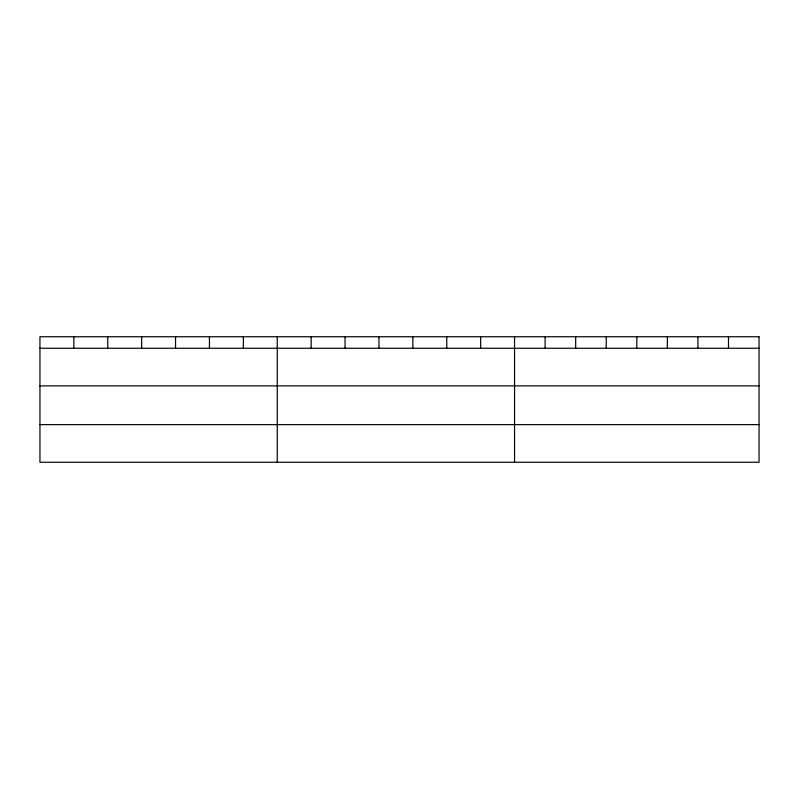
<?xml version="1.0" encoding="UTF-8"?>
<svg xmlns="http://www.w3.org/2000/svg" width="799" height="799" viewBox="0 0 799 799"><rect width="100%" height="100%" fill="white"/><g stroke="black" fill="none" stroke-linecap="round" stroke-linejoin="round"><path stroke-width="1.2" d="M39.95 348.254L759.05 348.254M39.95 385.877L759.05 385.877M39.95 424.629L759.05 424.629M728.488 336.749L728.488 348.254M697.926 336.749L697.926 348.254M667.365 336.749L667.365 348.254M636.803 336.749L636.803 348.254M606.241 336.749L606.241 348.254M575.679 336.749L575.679 348.254M545.118 336.749L545.118 348.254M514.556 336.749L514.556 462.251M480.658 336.749L480.658 348.254M446.751 336.749L446.751 348.254M412.853 336.749L412.853 348.254M378.956 336.749L378.956 348.254M345.058 336.749L345.058 348.254M311.151 336.749L311.151 348.254M277.253 336.749L277.253 462.251M243.355 336.749L243.355 348.254M209.448 336.749L209.448 348.254M175.55 336.749L175.55 348.254M141.653 336.749L141.653 348.254M107.755 336.749L107.755 348.254M73.848 336.749L73.848 348.254M759.05 336.749L39.95 336.749L39.95 462.251L759.05 462.251L759.05 336.749"/></g></svg>
